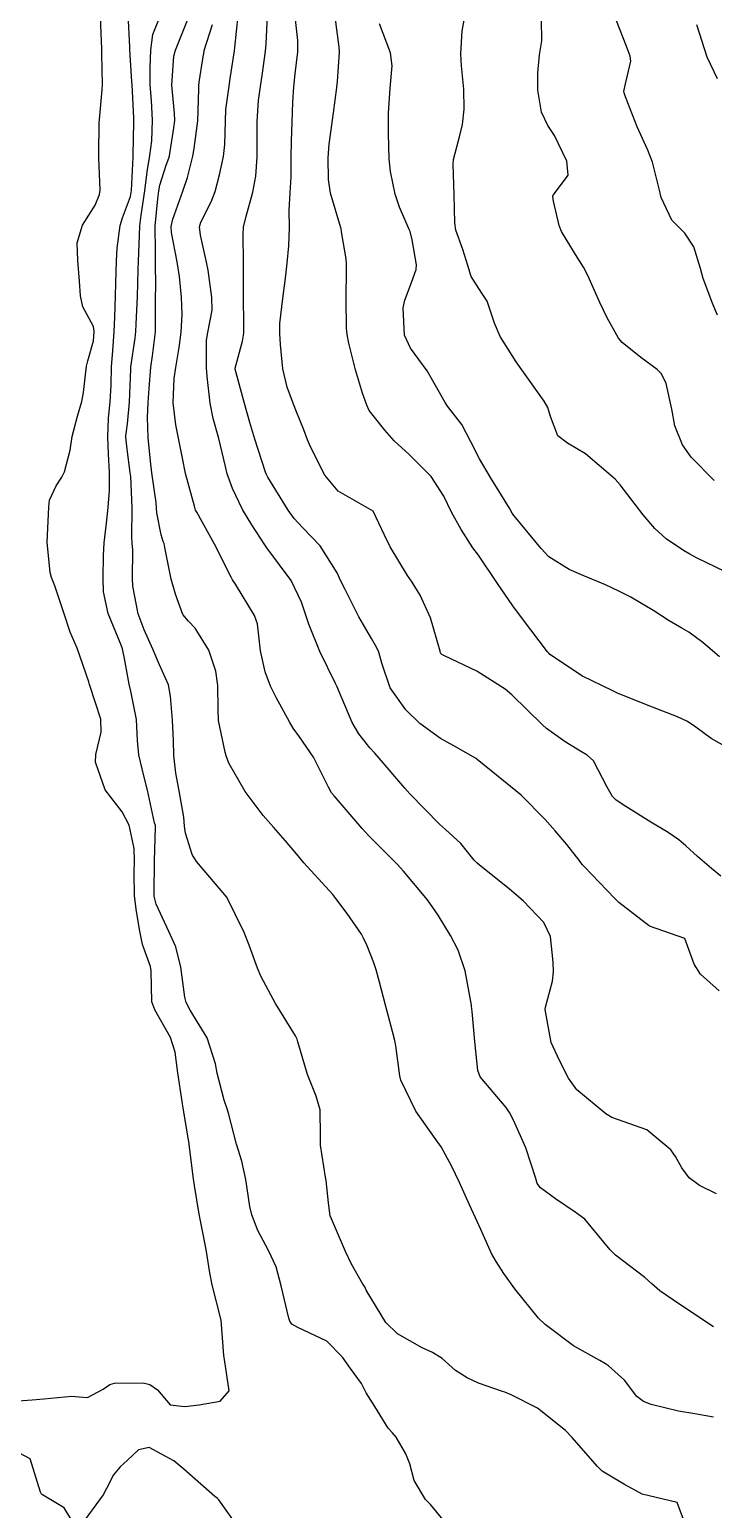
# Model space of a CAD drawing. Header units: metres. Extents: x 318500 to 325275, y 7408834 to 7428799.
# Drawn here: x 319965.3 to 320004.1, y 7410828.4 to 7410912.3 of the extents above; entities that cross this region are included whole.
import ezdxf

# ---------------------------------------------------------------- set-up
doc = ezdxf.new("R2010")
doc.units = ezdxf.units.M
doc.header["$MEASUREMENT"] = 0
doc.layers.add('Curvas de Nivel 1m', color=11, linetype='Continuous')
doc.layers.add('Curvas de Nivel 5m', color=15, linetype='Continuous')

msp = doc.modelspace()

# ---------------------------------------------------------------- linework, layer by layer
at = {"layer": 'Curvas de Nivel 1m', "flags": 128}
for points, elevation in [([(319964.142, 7410834.537), (319965.48, 7410834.616), (319966.144, 7410834.675), (319967.73, 7410834.83), (319968.146, 7410834.801), (319968.624, 7410834.756), (319969.502, 7410835.226), (319969.892, 7410835.484), (319970.155, 7410835.57), (319971.768, 7410835.584), (319972.154, 7410835.489), (319972.592, 7410835.183), (319973.311, 7410834.342), (319974.141, 7410834.249), (319974.954, 7410834.34), (319976.144, 7410834.551), (319976.655, 7410835.132), (319976.396, 7410836.917), (319976.348, 7410837.137), (319976.21, 7410839.14), (319975.684, 7410841.145), (319975.568, 7410841.819), (319975.351, 7410843.149), (319975.13, 7410844.299), (319974.962, 7410845.153), (319974.691, 7410846.78), (319974.642, 7410847.157), (319974.389, 7410849.11), (319974.382, 7410849.16), (319974.343, 7410849.369), (319974.055, 7410851.165), (319973.997, 7410851.544), (319973.752, 7410853.17), (319973.585, 7410854.346), (319973.332, 7410855.176), (319972.443, 7410856.743), (319972.275, 7410857.193), (319972.232, 7410858.949), (319972.192, 7410859.194), (319971.747, 7410860.459), (319971.588, 7410861.204), (319971.408, 7410862.315), (319971.294, 7410863.209), (319971.264, 7410864.494), (319971.283, 7410865.209), (319971.258, 7410865.901), (319970.988, 7410867.214), (319970.591, 7410867.983), (319969.615, 7410869.23), (319969.071, 7410870.798), (319969.097, 7410871.235), (319969.385, 7410872.501), (319969.368, 7410873.233), (319968.723, 7410875.206), (319968.714, 7410875.24), (319968.692, 7410875.352), (319968.033, 7410877.25), (319967.643, 7410878.17), (319967.272, 7410879.262), (319966.763, 7410880.792), (319966.571, 7410881.273), (319966.497, 7410881.552), (319966.325, 7410883.277), (319966.401, 7410884.861), (319966.418, 7410885.276), (319966.454, 7410885.647), (319966.838, 7410886.457), (319967.156, 7410886.954), (319967.322, 7410887.263), (319967.644, 7410888.483), (319967.753, 7410889.257), (319968.055, 7410890.416), (319968.301, 7410891.249), (319968.393, 7410891.763), (319968.566, 7410893.245), (319968.632, 7410893.547), (319968.952, 7410894.691), (319969.004, 7410895.195), (319969.002, 7410895.24), (319968.963, 7410895.503), (319968.349, 7410896.625), (319968.22, 7410897.251), (319968.172, 7410898.072), (319968.066, 7410899.254), (319968.034, 7410900.246), (319968.333, 7410901.251), (319969.051, 7410902.378), (319969.305, 7410902.99), (319969.341, 7410903.237), (319969.263, 7410905.063), (319969.256, 7410905.238), (319969.287, 7410907.069), (319969.297, 7410907.238), (319969.451, 7410908.922), (319969.461, 7410909.237), (319969.438, 7410910.965), (319969.428, 7410911.237), (319969.361, 7410913.075)], 727), ([(319989.523, 7410826.955), (319988.076, 7410828.69), (319987.805, 7410828.974), (319987.155, 7410830.049), (319986.9, 7410830.988), (319986.673, 7410831.556), (319986.123, 7410832.5), (319985.897, 7410832.774), (319985.672, 7410833.007), (319984.929, 7410834.238), (319984.435, 7410835.026), (319984.339, 7410835.204), (319984.165, 7410835.547), (319983.543, 7410836.408), (319983.08, 7410837.047), (319982.193, 7410837.946), (319980.56, 7410838.721), (319980.208, 7410838.917), (319980.105, 7410839.082), (319980.049, 7410839.246), (319979.611, 7410841.089), (319979.323, 7410842.166), (319978.88, 7410843.101), (319978.277, 7410844.222), (319977.938, 7410845.115), (319977.825, 7410845.59), (319977.596, 7410847.121), (319977.374, 7410848.168), (319977.08, 7410849.129), (319976.623, 7410850.879), (319976.542, 7410851.137), (319976.377, 7410851.626), (319975.979, 7410853.144), (319975.875, 7410853.676), (319975.406, 7410855.15), (319974.443, 7410856.723), (319974.213, 7410857.164), (319974.149, 7410857.471), (319973.916, 7410859.168), (319973.626, 7410860.308), (319973.239, 7410861.179), (319972.523, 7410862.737), (319972.407, 7410863.192), (319972.392, 7410863.332), (319972.411, 7410865.192), (319972.486, 7410867.098), (319972.475, 7410867.192), (319972.426, 7410867.349), (319972.027, 7410869.199), (319971.812, 7410870.012), (319971.522, 7410871.207), (319971.459, 7410872.019), (319971.391, 7410873.209), (319971.071, 7410874.828), (319970.982, 7410875.216), (319970.712, 7410876.667), (319970.6, 7410877.221), (319970.524, 7410877.42), (319969.783, 7410879.23), (319969.534, 7410880.457), (319969.501, 7410881.233), (319969.517, 7410882.505), (319969.566, 7410883.232), (319969.691, 7410884.351), (319969.795, 7410885.23), (319969.87, 7410886.194), (319969.867, 7410887.23), (319969.816, 7410888.28), (319969.779, 7410889.231), (319969.818, 7410890.303), (319969.909, 7410891.23), (319969.96, 7410892.184), (319969.988, 7410893.229), (319970.051, 7410894.121), (319970.139, 7410895.228), (319970.165, 7410896.031), (319970.208, 7410897.228), (319970.231, 7410897.988), (319970.255, 7410899.228), (319970.303, 7410899.945), (319970.476, 7410901.226), (319970.598, 7410901.671), (319971.057, 7410902.874), (319971.115, 7410903.219), (319971.201, 7410905.105), (319971.207, 7410905.218), (319971.244, 7410907.093), (319971.247, 7410907.218), (319971.241, 7410907.338), (319971.15, 7410909.22), (319971.143, 7410909.387), (319971.028, 7410911.221), (319971.02, 7410911.374), (319970.925, 7410913.223)], 728), ([(320002.84, 7410826.778), (320002.08, 7410828.79), (320000.085, 7410829.273), (319999.08, 7410829.816), (319998.096, 7410830.397), (319997.828, 7410830.575), (319997.555, 7410830.848), (319996.124, 7410832.484), (319995.747, 7410832.874), (319994.149, 7410834.143), (319992.648, 7410834.913), (319992.293, 7410835.051), (319992.162, 7410835.1), (319990.802, 7410835.576), (319990.169, 7410835.863), (319989.504, 7410836.291), (319988.749, 7410836.971), (319988.185, 7410837.309), (319987.598, 7410837.577), (319986.2, 7410838.366), (319985.544, 7410839.01), (319984.429, 7410840.835), (319984.345, 7410841.028), (319984.31, 7410841.098), (319984.242, 7410841.19), (319983.569, 7410842.357), (319983.26, 7410843.045), (319982.455, 7410844.89), (319982.394, 7410845.058), (319982.301, 7410845.801), (319982.157, 7410847.062), (319982.128, 7410847.256), (319981.846, 7410849.065), (319981.835, 7410849.578), (319981.824, 7410851.065), (319981.601, 7410851.849), (319981.102, 7410853.073), (319980.56, 7410854.937), (319980.514, 7410855.079), (319980.423, 7410855.262), (319979.278, 7410857.098), (319978.473, 7410858.618), (319978.268, 7410859.113), (319977.792, 7410860.419), (319977.506, 7410861.125), (319976.53, 7410863.14), (319974.799, 7410865.158), (319974.564, 7410865.56), (319974.176, 7410866.766), (319974.126, 7410867.167), (319974.079, 7410867.676), (319973.812, 7410869.172), (319973.63, 7410870.17), (319973.515, 7410871.177), (319973.492, 7410872.021), (319973.433, 7410873.178), (319973.32, 7410874.541), (319973.207, 7410875.182), (319972.707, 7410876.319), (319972.316, 7410877.196), (319971.832, 7410878.304), (319971.489, 7410879.209), (319971.196, 7410880.781), (319971.175, 7410881.214), (319971.183, 7410882.825), (319971.154, 7410883.215), (319971.139, 7410883.551), (319971.154, 7410885.215), (319971.075, 7410886.989), (319971.047, 7410887.217), (319970.87, 7410888.55), (319970.792, 7410889.221), (319970.796, 7410889.306), (319970.888, 7410889.986), (319971.007, 7410891.218), (319971.072, 7410893.074), (319971.077, 7410893.218), (319971.321, 7410894.848), (319971.36, 7410895.214), (319971.383, 7410895.632), (319971.458, 7410897.213), (319971.498, 7410898.718), (319971.515, 7410899.212), (319971.576, 7410900.667), (319971.594, 7410901.212), (319971.661, 7410901.826), (319971.864, 7410903.208), (319972.009, 7410904.273), (319972.155, 7410905.204), (319972.263, 7410906.043), (319972.302, 7410907.202), (319972.242, 7410908.314), (319972.179, 7410909.204), (319972.178, 7410910.181), (319972.217, 7410911.204), (319972.329, 7410912.057), (319972.783, 7410913.196)], 729), ([(320004.313, 7410846.298), (320003.345, 7410846.775), (320002.752, 7410847.212), (320002.33, 7410847.79), (320001.975, 7410848.434), (320001.709, 7410848.799), (320000.357, 7410849.942), (319998.685, 7410850.517), (319998.367, 7410850.631), (319998.03, 7410850.845), (319996.39, 7410852.205), (319995.91, 7410852.877), (319995.392, 7410853.867), (319994.925, 7410854.892), (319994.589, 7410856.757), (319994.606, 7410856.898), (319994.997, 7410858.367), (319995.05, 7410858.891), (319995.044, 7410859.45), (319994.89, 7410860.894), (319994.512, 7410861.69), (319993.357, 7410862.912), (319992.54, 7410863.608), (319990.858, 7410864.946), (319990.699, 7410865.086), (319990.563, 7410865.24), (319989.795, 7410866.184), (319988.921, 7410866.975), (319988.584, 7410867.277), (319986.905, 7410868.997), (319986.615, 7410869.322), (319985.171, 7410871.022), (319984.919, 7410871.302), (319984.646, 7410871.604), (319984.014, 7410872.4), (319983.632, 7410873.045), (319982.864, 7410874.881), (319982.791, 7410875.058), (319982.693, 7410875.256), (319981.801, 7410877.069), (319981.183, 7410878.628), (319981.021, 7410879.077), (319980.752, 7410879.87), (319980.17, 7410881.089), (319978.798, 7410882.949), (319978.679, 7410883.112), (319977.942, 7410884.254), (319977.414, 7410885.131), (319976.838, 7410886.317), (319976.552, 7410887.143), (319976.446, 7410887.555), (319976.064, 7410889.148), (319975.754, 7410890.288), (319975.572, 7410891.153), (319975.412, 7410892.665), (319975.379, 7410893.156), (319975.379, 7410894.73), (319975.437, 7410895.155), (319975.687, 7410896.438), (319975.682, 7410897.153), (319975.463, 7410898.695), (319975.379, 7410899.156), (319975.033, 7410900.689), (319974.982, 7410901.161), (319975.043, 7410901.424), (319975.631, 7410902.578), (319975.861, 7410903.152), (319976.112, 7410904.112), (319976.334, 7410905.148), (319976.419, 7410905.828), (319976.446, 7410907.147), (319976.47, 7410907.803), (319976.652, 7410909.145), (319976.717, 7410909.574), (319976.952, 7410911.142), (319976.976, 7410911.338), (319977.175, 7410913.14)], 732), ([(320004.466, 7410857.821), (320003.394, 7410858.776), (320003.04, 7410859.336), (320002.5, 7410860.79), (320000.51, 7410861.497), (319998.759, 7410862.838), (319998.533, 7410863.065), (319996.793, 7410864.866), (319996.688, 7410864.995), (319996.563, 7410865.165), (319995.809, 7410866.118), (319995.15, 7410866.891), (319994.59, 7410867.535), (319993.219, 7410868.914), (319992.618, 7410869.421), (319990.729, 7410870.949), (319990.681, 7410870.99), (319990.641, 7410871.018), (319989.395, 7410871.717), (319988.652, 7410872.137), (319987.483, 7410872.992), (319986.671, 7410873.76), (319985.799, 7410875.013), (319985.317, 7410876.415), (319985.141, 7410877.024), (319985.013, 7410877.316), (319984.728, 7410877.815), (319984.276, 7410878.578), (319984.017, 7410879.041), (319983.23, 7410880.586), (319982.998, 7410881.057), (319982.777, 7410881.527), (319981.815, 7410883.07), (319980.81, 7410884.106), (319980.335, 7410884.607), (319980.004, 7410885.092), (319978.848, 7410886.965), (319978.772, 7410887.111), (319978.72, 7410887.244), (319978.108, 7410889.122), (319977.831, 7410890.067), (319977.53, 7410891.131), (319976.993, 7410893.075), (319976.992, 7410893.139), (319977.417, 7410894.669), (319977.479, 7410895.132), (319977.484, 7410895.651), (319977.468, 7410897.133), (319977.464, 7410898.672), (319977.463, 7410899.133), (319977.446, 7410900.722), (319977.471, 7410901.134), (319977.596, 7410901.682), (319977.996, 7410903.126), (319978.173, 7410904.024), (319978.248, 7410905.123), (319978.247, 7410905.979), (319978.243, 7410907.123), (319978.324, 7410908.314), (319978.433, 7410909.121), (319978.526, 7410909.742), (319978.718, 7410911.117), (319978.76, 7410911.533), (319978.826, 7410913.116)], 733), ([(320004.554, 7410864.335), (320004.021, 7410864.768), (320003.234, 7410865.447), (320002.573, 7410866.053), (320002.174, 7410866.394), (320001.559, 7410866.805), (320000.589, 7410867.392), (319999.163, 7410868.273), (319998.607, 7410868.641), (319998.397, 7410868.843), (319998.099, 7410869.366), (319997.331, 7410870.86), (319996.969, 7410871.191), (319996.645, 7410871.381), (319995.712, 7410871.946), (319994.658, 7410872.705), (319994.441, 7410872.902), (319992.685, 7410874.618), (319992.313, 7410874.926), (319990.705, 7410875.954), (319988.867, 7410876.828), (319988.719, 7410876.898), (319988.656, 7410876.981), (319988.622, 7410877.08), (319988.087, 7410878.987), (319987.485, 7410880.267), (319987.036, 7410880.997), (319986.776, 7410881.388), (319985.787, 7410883.015), (319985.462, 7410883.676), (319984.82, 7410885.03), (319982.837, 7410886.171), (319982.085, 7410887.068), (319981.28, 7410888.67), (319981.108, 7410889.078), (319980.886, 7410889.638), (319980.477, 7410890.668), (319980.303, 7410891.089), (319979.95, 7410892.059), (319979.701, 7410893.098), (319979.569, 7410894.482), (319979.535, 7410895.101), (319979.536, 7410895.672), (319979.692, 7410897.099), (319979.845, 7410898.249), (319979.939, 7410899.096), (319980.04, 7410900.08), (319980.083, 7410901.094), (319980.066, 7410902.11), (319980.118, 7410903.094), (319980.175, 7410903.992), (319980.183, 7410905.094), (319980.189, 7410906.009), (319980.225, 7410907.093), (319980.263, 7410908.225), (319980.32, 7410909.092), (319980.406, 7410909.836), (319980.56, 7410911.089), (319980.545, 7410911.724), (319980.392, 7410913.092)], 734), ([(320004.783, 7410881.607), (320003.209, 7410882.369), (320002.797, 7410882.587), (320002.427, 7410882.796), (320001.451, 7410883.455), (320000.812, 7410884.044), (320000.153, 7410884.827), (319998.845, 7410886.514), (319998.557, 7410886.844), (319996.871, 7410888.274), (319995.853, 7410888.885), (319995.3, 7410889.31), (319994.895, 7410890.391), (319994.732, 7410890.902), (319994.536, 7410891.274), (319993.363, 7410892.916), (319992.939, 7410893.504), (319992.024, 7410894.934), (319991.718, 7410895.689), (319991.295, 7410896.945), (319990.987, 7410897.403), (319990.378, 7410898.337), (319990.192, 7410898.962), (319989.922, 7410899.865), (319989.519, 7410900.973), (319989.451, 7410901.381), (319989.413, 7410902.975), (319989.358, 7410904.704), (319989.386, 7410904.976), (319989.752, 7410906.329), (319989.895, 7410906.968), (319989.995, 7410907.833), (319989.972, 7410908.968), (319989.846, 7410910.283), (319989.806, 7410910.97), (319989.885, 7410912.274), (319990.017, 7410912.968)], 737), ([(320004.166, 7410886.77), (320002.87, 7410888.097), (320002.372, 7410888.798), (320001.946, 7410889.86), (320001.778, 7410890.807), (320001.456, 7410892.278), (320001.192, 7410892.816), (320000.934, 7410893.066), (320000.019, 7410893.754), (319998.956, 7410894.597), (319998.749, 7410894.843), (319998.109, 7410895.991), (319997.684, 7410896.859), (319997.003, 7410898.394), (319996.753, 7410898.874), (319996.315, 7410899.587), (319995.519, 7410900.893), (319995.377, 7410901.228), (319995.057, 7410902.61), (319995.012, 7410902.9), (319995.019, 7410902.942), (319995.061, 7410902.977), (319995.883, 7410904.083), (319995.823, 7410904.889), (319995.111, 7410906.329), (319994.73, 7410906.904), (319994.375, 7410907.66), (319994.162, 7410908.91), (319994.17, 7410909.894), (319994.27, 7410910.909), (319994.39, 7410911.7), (319994.381, 7410912.908)], 738), ([(320004.355, 7410896.151), (320004.093, 7410896.773), (320003.552, 7410898.232), (320003.4, 7410898.784), (320003.028, 7410900.017), (320002.5, 7410900.798), (320001.78, 7410901.542), (320001.168, 7410902.818), (320001.066, 7410903.231), (320000.679, 7410904.824), (320000.415, 7410905.513), (319999.801, 7410906.833), (319999.137, 7410908.526), (319999.063, 7410908.765), (319999.052, 7410908.841), (319999.061, 7410908.922), (319999.147, 7410909.275), (319999.444, 7410910.559), (319999.407, 7410910.838), (319999.179, 7410911.435), (319998.631, 7410912.849)], 739), ([(320004.135, 7410838.761), (320002.229, 7410840.028), (320001.095, 7410840.807), (320000.635, 7410841.205), (320000.247, 7410841.566), (319998.567, 7410842.837), (319998.264, 7410843.137), (319996.837, 7410844.862), (319996.296, 7410845.276), (319995.179, 7410846.015), (319994.316, 7410846.647), (319994.137, 7410846.902), (319994.048, 7410847.178), (319993.486, 7410848.909), (319992.792, 7410850.488), (319992.565, 7410850.918), (319992.374, 7410851.199), (319990.905, 7410852.942), (319990.756, 7410853.297), (319990.597, 7410854.947), (319990.445, 7410856.64), (319990.411, 7410856.951), (319990.4, 7410857.001), (319990.055, 7410858.956), (319989.651, 7410860.122), (319989.221, 7410860.969), (319988.517, 7410862.119), (319987.901, 7410862.986), (319986.554, 7410864.617), (319986.188, 7410865.006), (319985.379, 7410865.828), (319984.576, 7410866.613), (319984.378, 7410866.833), (319984.209, 7410867.036), (319982.607, 7410868.883), (319982.471, 7410869.061), (319982.301, 7410869.377), (319981.437, 7410871.072), (319980.652, 7410872.232), (319980.291, 7410872.72), (319980.076, 7410873.089), (319979.326, 7410874.455), (319978.996, 7410875.105), (319978.702, 7410875.916), (319978.437, 7410877.114), (319978.256, 7410878.638), (319978.102, 7410879.12), (319977.016, 7410880.887), (319976.852, 7410881.139), (319976.772, 7410881.286), (319975.822, 7410883.15), (319974.818, 7410884.971), (319974.75, 7410885.092), (319974.725, 7410885.161), (319974.68, 7410885.305), (319974.179, 7410887.17), (319974.002, 7410888.033), (319973.788, 7410889.176), (319973.626, 7410889.917), (319973.487, 7410891.181), (319973.539, 7410892.563), (319973.623, 7410893.18), (319973.821, 7410894.303), (319973.93, 7410895.175), (319973.987, 7410896.191), (319973.959, 7410897.175), (319973.834, 7410898.341), (319973.707, 7410899.18), (319973.382, 7410900.837), (319973.37, 7410901.185), (319973.453, 7410901.593), (319974.024, 7410903.176), (319974.294, 7410903.949), (319974.592, 7410905.167), (319974.67, 7410905.592), (319974.883, 7410907.164), (319974.943, 7410908.968), (319974.938, 7410909.163), (319974.952, 7410909.354), (319975.163, 7410910.685), (319975.23, 7410911.099), (319975.244, 7410911.159), (319975.716, 7410912.631)], 731), ([(320004.472, 7410876.764), (320003.523, 7410877.573), (320002.734, 7410878.171), (320002.337, 7410878.397), (320001.616, 7410878.807), (320000.748, 7410879.373), (319999.442, 7410880.151), (319998.765, 7410880.497), (319997.999, 7410880.852), (319996.777, 7410881.362), (319995.945, 7410881.72), (319994.793, 7410882.44), (319994.352, 7410882.904), (319992.818, 7410884.764), (319992.75, 7410884.851), (319992.711, 7410884.922), (319992.557, 7410885.191), (319991.49, 7410886.94), (319990.866, 7410888.006), (319990.372, 7410888.958), (319989.861, 7410889.937), (319989.05, 7410890.978), (319988.903, 7410891.189), (319987.893, 7410892.99), (319986.949, 7410894.269), (319986.6, 7410895.005), (319986.522, 7410896.554), (319986.627, 7410897.005), (319986.995, 7410897.991), (319987.26, 7410898.744), (319987.276, 7410898.997), (319987.031, 7410900.413), (319986.92, 7410900.884), (319986.875, 7410901.002), (319986.323, 7410902.281), (319986.075, 7410903.015), (319985.811, 7410904.287), (319985.726, 7410905.02), (319985.705, 7410906.427), (319985.697, 7410907.021), (319985.699, 7410907.595), (319985.8, 7410909.02), (319985.895, 7410910.283), (319985.804, 7410911.02), (319985.195, 7410912.675)], 736), ([(319977.366, 7410827.117), (319976.068, 7410828.948), (319975.976, 7410829.039), (319975.848, 7410829.133), (319974.093, 7410830.692), (319973.508, 7410831.169), (319972.111, 7410831.918), (319971.513, 7410831.795), (319970.884, 7410831.208), (319970.479, 7410830.83), (319970.087, 7410830.372), (319969.704, 7410829.596), (319969.505, 7410829.226), (319968.05, 7410827.24), (319967.3, 7410828.489), (319966.07, 7410829.241), (319966.048, 7410829.249), (319966.011, 7410829.271), (319965.956, 7410829.387), (319965.372, 7410831.281), (319964.11, 7410831.945)], 727)]:
    msp.add_lwpolyline(points, dxfattribs=dict(at, elevation=elevation))
at = {"layer": 'Curvas de Nivel 5m', "flags": 128}
for points, elevation in [([(320004.143, 7410833.638), (320003.085, 7410833.837), (320002.148, 7410833.988), (320000.605, 7410834.354), (320000.156, 7410834.523), (319999.79, 7410834.816), (319999.077, 7410835.739), (319998.177, 7410836.549), (319998.004, 7410836.668), (319997.686, 7410836.847), (319996.192, 7410837.688), (319994.576, 7410838.895), (319994.215, 7410839.246), (319992.867, 7410840.914), (319992.249, 7410841.795), (319991.8, 7410842.472), (319991.546, 7410842.931), (319990.931, 7410844.289), (319990.623, 7410844.945), (319990.301, 7410845.685), (319989.732, 7410846.959), (319989.264, 7410847.901), (319988.684, 7410848.975), (319988.347, 7410849.443), (319987.251, 7410850.991), (319986.396, 7410852.752), (319986.338, 7410853.001), (319986.119, 7410854.706), (319986.06, 7410855.005), (319985.919, 7410855.516), (319985.522, 7410857.014), (319985.181, 7410858.308), (319984.996, 7410859.022), (319984.87, 7410859.411), (319984.493, 7410860.366), (319984.282, 7410860.818), (319984.162, 7410861.035), (319983.35, 7410862.215), (319982.716, 7410863.057), (319982.533, 7410863.28), (319980.899, 7410865.077), (319980.564, 7410865.474), (319979.834, 7410866.353), (319979.181, 7410867.101), (319978.59, 7410867.774), (319977.568, 7410869.126), (319976.634, 7410870.742), (319976.486, 7410871.142), (319976.427, 7410871.357), (319976.057, 7410873.146), (319976.039, 7410873.776), (319976.018, 7410875.147), (319975.896, 7410875.954), (319975.495, 7410877.152), (319974.732, 7410878.39), (319974.351, 7410878.781), (319974.03, 7410879.171), (319973.611, 7410880.323), (319973.373, 7410881.181), (319973.014, 7410882.969), (319972.96, 7410883.188), (319972.919, 7410883.306), (319972.805, 7410883.682), (319972.55, 7410884.927), (319972.531, 7410885.194), (319972.507, 7410885.513), (319972.275, 7410887.199), (319972.192, 7410887.868), (319972.067, 7410889.202), (319972.031, 7410890.343), (319972.068, 7410891.202), (319972.118, 7410891.995), (319972.208, 7410893.201), (319972.298, 7410893.841), (319972.468, 7410895.197), (319972.481, 7410896.703), (319972.484, 7410897.197), (319972.492, 7410897.692), (319972.48, 7410899.198), (319972.468, 7410899.749), (319972.459, 7410901.199), (319972.611, 7410902.752), (319972.672, 7410903.196), (319972.731, 7410903.529), (319973.082, 7410904.658), (319973.233, 7410905.043), (319973.274, 7410905.187), (319973.519, 7410906.779), (319973.568, 7410907.183), (319973.554, 7410907.613), (319973.399, 7410909.186), (319973.514, 7410910.835), (319973.613, 7410911.183), (319974.058, 7410912.306), (319974.405, 7410913.172)], 730), ([(320004.65, 7410871.779), (320004.01, 7410872.126), (320003.138, 7410872.783), (320002.665, 7410873.105), (320002.098, 7410873.369), (320000.676, 7410873.909), (319998.92, 7410874.604), (319998.688, 7410874.715), (319998.421, 7410874.844), (319996.702, 7410875.679), (319994.856, 7410876.898), (319994.788, 7410876.967), (319994.721, 7410877.049), (319993.295, 7410878.914), (319992.751, 7410879.657), (319991.887, 7410880.933), (319990.794, 7410882.525), (319990.485, 7410882.955), (319989.828, 7410883.982), (319989.28, 7410884.973), (319988.833, 7410885.876), (319988.108, 7410886.987), (319986.869, 7410888.238), (319986.021, 7410889.013), (319985.483, 7410889.618), (319984.893, 7410890.361), (319984.606, 7410890.743), (319984.466, 7410891.037), (319984.23, 7410891.72), (319983.822, 7410893.047), (319983.452, 7410894.553), (319983.349, 7410895.054), (319983.316, 7410895.407), (319983.295, 7410897.055), (319983.319, 7410898.741), (319983.321, 7410899.055), (319983.297, 7410899.338), (319983.037, 7410900.867), (319983.008, 7410901.06), (319982.999, 7410901.102), (319982.407, 7410903.067), (319982.297, 7410903.843), (319982.278, 7410905.068), (319982.332, 7410905.837), (319982.501, 7410907.066), (319982.571, 7410907.62), (319982.766, 7410909.064), (319982.811, 7410909.397), (319982.918, 7410911.063), (319982.897, 7410911.34), (319982.666, 7410913.065)], 735), ([(320004.362, 7410909.561), (320003.779, 7410910.781), (320003.197, 7410912.608)], 740)]:
    msp.add_lwpolyline(points, dxfattribs=dict(at, elevation=elevation))

doc.saveas('drawing.dxf')
